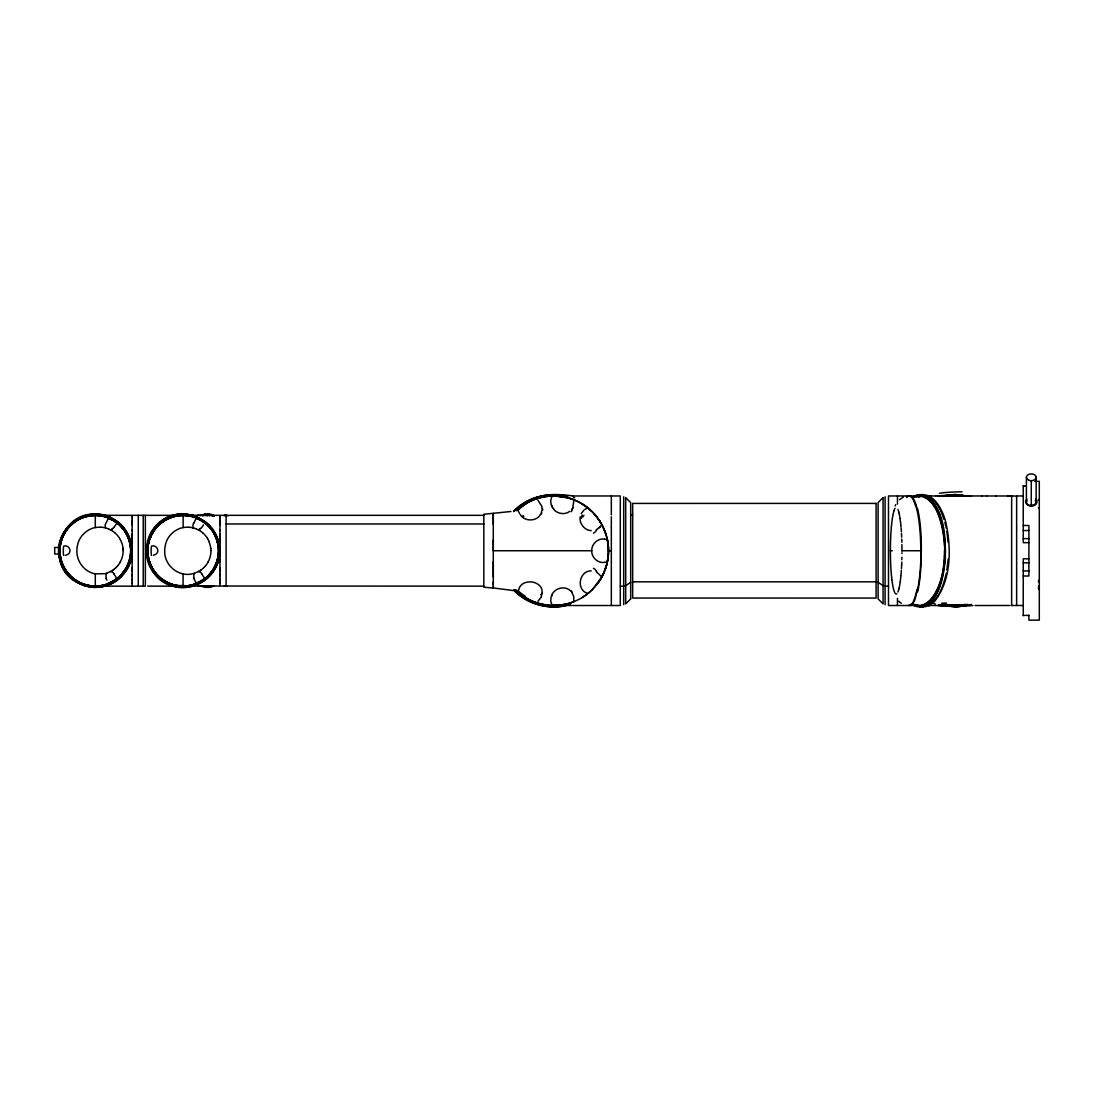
<?xml version="1.0" encoding="UTF-8"?>
<svg xmlns="http://www.w3.org/2000/svg" width="1094" height="1094" viewBox="0 0 1094 1094"><rect width="100%" height="100%" fill="white"/><g stroke="black" fill="none" stroke-linecap="round" stroke-linejoin="round"><path stroke-width="1.5" d="M132.142 583.512L132.142 582.473M132.142 580.64L132.142 578.794M132.142 576.374L132.142 574.118M132.142 571.533L132.142 567.567M132.142 562.179L132.142 561.236M132.142 560.169L132.142 559.28M132.142 552.839L132.142 550.993M132.142 543.349L132.142 542.351M132.142 541.161L132.142 540.395M132.142 538.973L132.142 537.824M132.142 537.222L132.142 534.091M132.142 530.713L132.142 529.947M132.142 524.929L132.142 522.836M132.142 521.373L132.142 520.306M132.142 517.708L132.142 516.737M132.142 515.848L132.142 585.646M219.962 583.512L219.962 582.473M219.962 580.64L219.962 578.794M219.962 576.374L219.962 574.118M219.962 571.533L219.962 567.567M219.962 562.179L219.962 561.236M219.962 560.169L219.962 559.28M219.962 552.839L219.962 550.993M219.962 543.349L219.962 542.351M219.962 541.161L219.962 540.395M219.962 538.973L219.962 537.824M219.962 537.222L219.962 534.091M219.962 530.713L219.962 529.947M219.962 524.929L219.962 522.836M219.962 521.373L219.962 520.306M219.962 517.708L219.962 516.737M219.962 515.848L219.962 585.646M493.285 586.439L493.285 587.943L513.373 590.569M493.285 577.112L493.285 561.564M493.285 539.916L493.285 550.747L591.731 550.747C591.485 544.128 597.789 537.961 604.449 539.123M493.285 524.368L493.285 515.042M890.42 554.658L890.407 553.181A40.697 5.306 90 0 1 890.393 550.747L890.42 546.863M901.894 544.497A42.967 5.607 -90 0 1 901.962 550.747L901.962 551.034M1011.635 496.703L1011.635 496.006L1016.641 496.061M1026.404 502.242L1026.404 477.285M1031.273 505.934L1031.273 480.731M601.563 524.163L602.917 526.761A55.274 55.274 0 0 1 606.049 534.734L607.279 539.465A54.331 54.331 0 0 1 608.496 550.747L608.483 550.446M611.327 527.8L611.327 605.488M611.327 516.778L611.327 527.623M608.496 550.993L608.469 552.128M901.948 552.757L901.948 553.605M158.028 576.907C127.779 551.226 163.539 499.11 198.383 518.091C218.677 525.27 226.171 554.056 213.398 571.314M611.327 503.021L611.327 495.992M111.356 518.474C159.027 543.786 111.629 612.872 70.864 577.509M199.176 518.474C213.713 525.489 221.986 542.98 218.185 558.651M897.449 598.322L897.463 605.488M611.327 503.308L611.327 514.823M890.42 546.617L890.502 542.925M901.894 557.229L901.839 559.786M542.022 508.997L541.817 506.577M890.502 542.515L890.625 538.809M901.757 562.097L901.688 564.012M890.639 538.48L890.803 534.843A42.502 5.552 -90 0 1 891.077 530.631L891.295 527.8M901.675 564.231L901.647 564.955M901.62 565.324L901.538 567.061A42.256 5.511 90 0 1 901.456 568.511L901.456 568.511M608.428 553.441L608.223 556.121L608.36 554.302M944.437 556.408L944.026 562.029A50.926 21.524 90 0 1 943.124 569.632C941.25 583.43 932.662 604.873 919.206 605.515L888.492 605.515L888.492 495.965L919.069 495.965C935.397 498.071 940.211 518.501 943.028 531.957M944.696 557.215L944.819 554.207A50.023 21.005 -90 0 0 944.874 550.747A50.05 21.018 90 0 0 944.669 543.827M948.197 559.075L946.83 570.152M901.347 570.247L901.224 572.025A42.351 5.525 90 0 1 900.923 575.567L900.923 575.567M891.323 527.349L891.446 526.05M60.033 546.303L59.828 548.367A32.656 29.894 -90 0 0 60.074 555.478M891.473 525.694L891.61 524.354M900.854 576.237L900.594 578.822M608.209 556.121L608.114 557.119L608.182 556.367M130.815 554.808L130.965 553.113A32.656 29.894 90 0 0 130.733 546.015M900.526 579.314L900.389 580.463A43.35 5.661 -90 0 1 900.28 581.365L900.212 581.817M608.086 557.147L606.801 564.066M944.026 564.791L944.368 561.605A50.406 21.169 -90 0 0 944.669 557.653M147.854 546.303L147.649 548.367A32.656 29.894 90 0 0 147.895 555.478M218.609 555.137L218.8 553.113A32.656 29.894 90 0 0 218.554 546.015M213.139 571.683C208.448 578.521 201.282 583.458 193.378 585.864C156.1 597.967 128.586 544.566 161.174 521.469C190.602 497.852 234.458 534.583 215.422 567.964C209.269 579.779 196.373 587.437 183.136 587.341A43.459 39.863 88.8 0 1 179.471 587.136C134.234 583.84 137.789 512.936 183.136 514.153A43.459 39.863 88.8 0 1 186.787 514.344L199.026 517.79M900.157 582.268L899.555 585.933M892.28 518.884L891.993 521.031A44.362 5.785 -90 0 0 891.637 524.053M580.217 516.724C578.958 523.069 584.319 530.453 591.211 530.631M892.348 518.488L892.663 516.505M607.758 559.472L607.334 561.796M541.872 510.488L541.229 512.785M946.296 573.201C943.411 585.659 938.337 603.163 923.637 605.515M541.817 594.958C545.291 580.244 521.455 577.167 518.679 589.734M899.473 586.37L899.405 586.753A44.909 5.867 90 0 1 899.295 587.3L899.186 587.793M942.809 572.477L943.397 569.195A51.418 21.593 -90 0 0 943.999 565.051M917.196 590.637L915.61 596.613M607.006 563.437L607.279 562.043A54.317 54.317 0 0 0 608.496 550.747L611.327 550.747M607.238 562.412L607.061 563.178M899.09 588.175L898.748 589.57M130.09 558.938L130.241 558.282A32.888 30.099 90 0 0 130.733 555.478M130.063 559.102L129.735 560.36M217.884 559.102L217.556 560.36M606.938 563.683L606.814 564.203M603.464 573.543L606.746 564.449M606.185 566.473L606.691 564.531M606.678 564.709L606.473 565.461M61.086 541.079L60.553 543.198A32.888 30.099 -90 0 0 60.074 546.015M148.907 541.079L148.387 543.198A32.888 30.099 90 0 0 147.895 546.015M898.653 589.898L897.914 592.045M893.839 511.226L893.552 512.279A44.635 5.826 -90 0 0 892.718 516.19M940.895 580.285L941.797 576.962A53.114 22.304 -90 0 0 942.741 572.764M893.948 510.884L894.304 509.886M605.912 567.212L604.695 570.671M541.503 596.203L541.092 597.187M551.198 596.462L550.679 600.879L551.8 604.558M573.748 601.536L573.735 596.449L571.56 591.991M150.11 537.537L150.042 537.715A33.599 30.755 90 0 0 149.003 540.764M151.013 535.458L150.206 537.797A35.35 35.35 0 0 1 150.657 536.839M150.37 537.4L150.288 537.605A35.418 35.418 0 0 1 154.719 529.646L157.933 525.858A38.222 34.94 -90 0 1 163.635 521.182L165.55 519.787M938.31 587.656L939.5 584.579A55.452 23.289 -90 0 0 940.826 580.517M551.567 595.478C554.343 588.08 564.996 585.14 570.671 591.02M215.463 565.024L214.356 567.266M601.481 577.564L603.491 573.598M193.843 523.082L195.881 518.871M603.382 573.83L602.22 576.182M127.629 565.981L128.586 563.766A33.599 30.755 -90 0 0 129.625 560.73M215.45 565.981L216.407 563.766A33.599 30.755 90 0 0 217.446 560.73M63.192 535.458L62.221 537.715A33.599 30.755 90 0 0 61.182 540.764M518.597 589.885L518.283 590.528M551.8 496.922L550.679 500.601L551.198 505.018M895.124 505.907L895.767 504.607M581.242 513.483L584.1 509.927M572.764 507.643L573.885 500.56M108.06 518.871L106.05 523.041A4.937 4.745 55.7 0 0 105.557 527.828M120.299 561.96L119.793 562.836M208.12 561.96L207.6 562.877M540.559 514.194C537.045 521.715 524.176 521.865 520.142 514.399M601.276 577.905L592.182 589.734A54.768 54.768 0 0 0 593.413 513.004A54.768 54.768 0 0 0 516.641 510.419M540.928 597.502L537.92 601.29M597.953 583.034L600.797 578.74M934.96 594.343L936.478 591.608A58.283 24.478 -90 0 0 938.187 587.929M600.633 578.999L598.801 581.844M895.056 508.327L894.865 508.655A44.977 5.867 -90 0 0 894.386 509.654M572.23 508.56L571.56 509.489M125.578 571.314C138.336 554.056 130.856 525.27 110.562 518.091C97.722 511.828 81.325 514.262 70.864 523.971M116.279 524.012L113.79 527.636M203.566 524.819L201.611 527.636M912.724 603.013L913.408 601.919L912.601 603.191A56.97 12.745 87.9 0 1 912.027 603.997L908.758 605.502M125.318 571.683C118.644 581.379 107.075 587.423 95.301 587.341A43.459 39.863 88.8 0 1 91.65 587.136L83.841 585.495L76.32 582.022M154.268 529.947L152.914 531.971A34.844 31.89 -90 0 0 151.177 535.116M154.363 529.824L153.803 530.891A33.449 30.577 -90 0 0 147.663 550.747A35.582 35.295 -87.9 0 1 183.136 515.438L191.997 516.19A41.722 38.181 90 0 1 194.089 516.792L194.732 516.997M66.57 529.783L65.093 531.971A34.844 31.89 -90 0 0 63.356 535.116M212.031 571.752L213.535 569.509A34.844 31.89 -90 0 0 215.272 566.364M124.169 571.793L125.714 569.509A34.844 31.89 -90 0 0 127.451 566.364M912.56 603.232L911.726 604.216M597.379 583.813L596.64 584.77M205.699 565.571L206.575 564.422A23.685 23.685 0 0 0 207.422 563.164M117.851 565.612L118.754 564.422A23.685 23.685 0 0 0 119.602 563.164M117.66 565.83L116.949 566.651M205.481 565.83L204.769 566.651M600.032 527.062L596.298 529.742M931.144 599.608L932.785 597.611A61.264 25.723 -90 0 0 934.837 594.548M116.566 567.048L115.786 567.827M204.4 567.048L203.648 567.8M513.51 511.5C528.443 494.857 552.019 492.587 572.654 495.965M1038.356 500.218L1039.3 499.274M70.207 524.587C55.384 537.947 55.384 563.547 70.207 576.907M514.084 511.24L515.069 510.283M591.922 589.994L592.114 589.803A54.768 54.768 0 0 1 515.288 589.762M71.52 524.751L73.64 522.727M516.888 510.597L526.857 503.008M513.852 511.513C527.335 497.209 548.846 491.288 567.8 496.444M590.842 591.02L588.025 593.44M525.886 503.732A56.587 55.097 -78 0 0 516.765 510.488L518.05 509.175M516.696 510.378L517.736 509.448M71.78 524.04L69.442 526.31A36.608 33.517 -90 0 0 66.884 529.346M206.862 577.427L209.186 575.171A36.608 33.517 90 0 0 211.744 572.135M159.615 524.04L157.262 526.31A36.608 33.517 -90 0 0 154.705 529.346M119.041 577.427L121.366 575.171A36.608 33.517 90 0 0 123.923 572.135M516.067 509.353L528.47 500.847M517.681 509.489L519.076 508.313M71.958 523.876L74.898 521.578M159.779 523.876L162.719 521.578M118.836 577.605L115.937 579.888M206.67 577.605L203.785 579.875M517.941 509.271C529.154 499.698 544.361 494.748 559.061 496.225A57.859 56.341 -83.2 0 1 563.027 496.772L568.319 497.948M896.834 593.755L896.56 593.919A45.237 5.908 -90 0 1 892.909 586.316L892.567 584.428M205.426 578.124L204.756 578.671A39.74 36.376 -90 0 1 197.235 583.157L196.141 583.964A41.353 37.852 -90 0 1 194.089 584.688L194.089 584.688M899.514 499.616L903.288 497.168M587.259 594.028L583.266 596.845M113.94 569.413L113.229 569.947M569.659 511.336C564.6 515.575 556.354 513.305 553.386 508.983M201.105 569.906L201.761 569.413A23.412 23.412 0 0 0 203.334 568.087M1038.356 580.791L1039.3 580.121M1038.356 582.131L1039.3 581.461M75.103 521.441L75.965 520.853M162.924 521.441L163.785 520.853M115.704 580.052L112.463 582.049M213.932 585.878L211.183 587.122A43.459 17.313 89.5 0 1 209.501 587.328L207.067 586.904M583.881 596.449L581.776 597.775M630.677 582.364L625.7 585.632A2.831 1.86 0 0 1 623.703 586.165L620.298 586.165M109.058 583.676L114.802 580.312A38.222 34.94 -89.9 0 0 120.49 575.622L124.634 570.589A33.449 30.577 -90 0 0 130.774 550.747A35.569 35.282 87.2 0 0 95.301 515.452L90.761 515.616M202.445 580.422L196.359 583.881M76.183 520.935L78.399 519.404M164.004 520.935L166.22 519.404M161.461 522.727L164.264 520.949M911.999 497.291C939.732 486.556 944.97 532.833 945.353 550.747C944.819 568.716 940.156 613.693 912.601 604.572M585.112 509.23L587.751 507.985M77.715 519.787L75.814 521.182A38.222 34.94 -90 0 0 70.112 525.858L65.982 530.891A33.449 30.577 -90 0 0 59.842 550.747A34.174 31.247 89.9 0 0 70.495 575.841L72.505 577.837M77.852 519.923L82.488 517.517A41.353 37.852 90 0 1 84.539 516.792L85.318 516.546M165.673 519.923L174.452 516.19A42.023 38.468 -90 0 1 176.599 515.712L178.513 515.411M200.229 582.076L202.622 580.312A38.222 34.94 -89.9 0 0 208.325 575.622L212.455 570.589A33.449 30.577 -90 0 0 218.595 550.747A34.174 31.247 89.9 0 0 207.942 525.64M213.795 585.782L208.366 586.685M100.498 585.769L95.301 586.152L95.301 573.871L105.065 573.666A22.195 22.195 0 0 0 106.474 573.283L110.863 571.437A23.111 23.111 0 0 0 113.065 570.056M200.298 515.616C204.387 513.701 210.322 512.881 214.164 515.93M209.31 585.864L204.81 587.341L200.298 585.864M913.64 497.223L919.069 495.965M529.701 500.245L538.686 496.908L546.74 495.308M110.152 583.198L110.275 583.143A40.478 37.059 90 0 0 112.176 582.199M916.047 496.799C932.731 487.869 943.616 511.336 946.269 524.299C951.342 549.831 951.288 579.752 934.714 601.249C930.57 606.076 924.143 607.621 918.057 606.801C915.993 606.5 914.037 605.652 912.3 604.503M197.85 583.252L198.096 583.143A40.478 37.059 90 0 0 199.997 582.199M109.66 583.116L108.662 583.54M82.05 517.681L80.532 518.337A40.478 37.059 90 0 0 78.631 519.281M206.698 514.713L207.915 514.33M82.159 517.859L86.631 516.19A42.023 38.468 -90 0 1 88.778 515.712L90.966 515.37A42.502 38.905 90 0 1 97.626 515.165L98.46 515.219M108.497 583.895L108.443 583.923A41.353 37.852 -90 0 1 106.268 584.688L104.272 585.263M108.251 583.704L104.176 585.29A42.023 38.468 -90 0 1 102.015 585.769L101.619 585.851M196.072 583.704L192.038 585.29A42.023 38.468 -90 0 1 189.85 585.769L189.303 585.864M573.543 601.796L569.591 603.163L571.273 602.616M193.624 584.565L191.997 585.29M569.372 603.232L565.393 604.257M212.291 585.864L208.927 586.028M173.139 516.546L172.36 516.792A41.353 37.852 90 0 0 170.308 517.517L168.353 518.337A40.478 37.059 90 0 0 166.452 519.281M570.029 604.503C550.638 610.589 528.183 604.996 513.961 590.445M971.376 604.503L958.166 606.842L944.915 606.008M85.441 516.724L90.761 515.397M173.891 516.559L178.787 515.37A42.502 38.905 90 0 1 185.447 515.165L187.662 515.37A42.256 38.673 -90 0 1 189.85 515.712L190.657 515.876M568.483 604.572L559.061 606.336M970.104 604.572L959.315 606.445M103.916 585.099L100.935 585.96M191.737 585.099L188.975 585.673M916.717 495.938L914.885 496.498A65.968 27.706 90 0 0 913.367 497.196M938.023 495.965L955.39 494.556L968.135 496.088M566.241 604.435L565.051 604.695M921.996 605.556L923.924 604.955A65.298 27.418 -90 0 0 930.857 599.95M510.939 511.5L483.835 514.262L483.835 587.218L493.285 588.039L493.285 513.51L493.285 514.453M941.989 495.979L955.062 494.556L967.438 496.238M942.96 496.238L948.361 495.308M569.454 604.681C550.063 610.37 527.746 604.777 513.852 589.981M970.802 604.681L955.062 606.924L939.336 604.681M188.647 527.212L185.843 527.24A22.919 22.919 0 0 0 184.476 527.376C176.749 528.005 168.832 534.624 166.384 541.653A24.013 24.013 0 0 0 165.714 543.65L164.962 547.123A26.024 26.024 0 0 0 164.715 550.747C163.922 565.201 178.842 577.618 192.886 573.666A22.195 22.195 0 0 0 194.294 573.283L198.684 571.437A23.111 23.111 0 0 0 200.886 570.056M100.826 527.212L98.022 527.24A22.919 22.919 0 0 0 96.655 527.376C89.188 527.896 80.97 534.583 78.563 541.653A24.013 24.013 0 0 0 77.893 543.65L77.141 547.123A26.024 26.024 0 0 0 76.895 550.747C76.553 561.55 84.566 572.053 95.356 573.885M202.445 515.739L204.51 515.329A41.23 16.601 -90 0 1 207.463 515.862M564.162 604.49L554.508 605.502L556.367 605.474L555.451 605.488M101.14 585.673L99.91 586.111A42.502 38.905 90 0 1 93.181 586.316L90.966 586.111A42.256 38.673 90 0 1 88.778 585.769L88.778 585.769M604.367 562.371C597.885 563.424 591.457 557.489 591.731 550.747M921.627 496.088L918.495 496.991A64.505 27.09 -90 0 0 918.003 497.209A64.751 27.2 -90 0 1 923.637 495.979M188.483 586.001L483.835 586.152M188.332 585.769L174.89 585.399L176.216 585.468M908.758 495.992L911.234 496.826L913.504 499.739M208.763 514.713L213.029 515.315M209.31 515.397L212.961 515.712A42.023 16.93 -90 0 1 213.207 515.821M188.811 586.152L187.58 586.138L198.383 583.389L207.846 576.907L214.793 567.772L218.062 558.282A32.888 30.099 90 0 0 218.554 555.478M178.582 515.616L183.136 515.329A35.569 35.282 87.2 0 1 218.663 550.747L218.827 550.747M954.009 605.502L962.994 604.941M65.476 555.232C73.175 554.029 69.893 544.142 63.63 546.125A35.076 35.076 0 0 0 63.561 555.369L63.753 555.355M153.379 555.219C161.078 553.714 157.591 544.183 151.451 546.125A35.076 35.076 0 0 0 151.382 555.369L151.451 555.355M955.732 495.979L950.918 496.115L971.54 495.965M955.062 496.115L942.672 495.979M591.211 570.849C579.328 570.699 575.553 589.721 587.751 593.495M549.475 495.035L565.817 496.238M951.096 495.035L959.315 495.035M558.35 605.379L562.576 605.461M950.877 496.074L945.736 496.006M952.628 496.02L953.202 496.061M557.325 605.433L558.61 605.365M922.803 495.979L924.895 495.979M558.61 496.115L566.911 495.979M953.818 605.502L944.095 605.488L949.729 606.336M556.121 605.474L555.26 605.488M954.857 605.392L961.038 605.474M552.497 495.979L553.414 495.965M955.062 605.365L958.412 605.447M953.38 605.42L952.245 605.447L952.97 605.433M145.721 515.356L170.582 515.329M950.289 605.379L952.204 605.433M189.549 515.342L188.756 515.356L193.515 515.329M554.33 605.515L553.455 605.515L554.59 605.515M1011.171 605.474L1022.781 605.515M101.195 515.342L102.521 515.342M923.322 494.556L917.087 494.871L912.027 497.155A56.232 12.499 -88.2 0 1 917.401 509.913M101.892 515.342L102.877 515.329M189.823 515.342L190.698 515.329M943.288 605.502L944.573 605.502M948.498 605.488L946.625 605.502M919.808 606.924C939.91 602.958 943.219 576.593 945.312 559.759C945.585 538.125 945.503 501.79 919.808 494.556M102.781 515.329L104.327 515.329M944.587 605.939L937.982 605.515M945.886 605.502L946.83 605.502M947.103 605.502L945.38 605.502M191.122 515.329L192.776 515.329M174.589 586.152L176.517 586.152M944.382 605.502L945.148 605.502M941.537 605.502L939.787 605.515M944.888 605.502L945.708 605.502M1009.625 605.488L975.069 605.515M75.951 581.789C44.799 564.777 59.924 512.115 95.301 514.153A43.459 39.863 88.8 0 1 98.966 514.344L105.913 515.329M201.898 586.152L205.85 586.152M941.866 605.515L942.878 605.515M1034.842 481.333L1039.3 481.333L1039.3 620.148L1028.907 620.148L1028.907 615.184M1026.076 485.763L1023.246 485.763L1023.246 542.665L1028.907 542.665M1023.246 486.092L1026.076 486.092M940.115 495.965L943.739 495.979M982.029 495.965L986.706 495.979M573.065 495.965L620.298 495.965L620.298 605.515L573.256 605.515M925.811 495.965L935.657 495.965M935.903 495.965L982.152 495.965M1022.781 495.965L1016.641 495.965L1016.641 605.515M924.854 495.979L931.035 495.965M105.817 515.329L145.352 515.329L145.352 586.152L105.817 586.152M171.594 515.329L178.308 515.329M187.949 515.329L483.835 515.329M172.838 515.329L177.761 515.342M197.303 515.329L204.51 515.329M226.102 523.971L483.835 523.971M1023.246 525.489L1028.907 525.489L1028.907 576.005L1023.246 576.005M1023.246 530.535L1028.907 530.535M1023.246 538.631L1028.907 538.631M59.773 547.438L54.7 547.438L54.7 554.015L59.773 554.043M890.366 550.747L892.253 550.747M901.962 550.747L920.683 550.747M1028.907 558.815L1023.246 558.815L1023.246 615.703M1023.246 562.849L1028.907 562.849M1023.246 570.945L1028.907 570.945M632.674 581.817L876.103 581.817A2.831 1.86 0 0 1 878.113 582.364L883.077 585.632A2.831 1.86 0 0 0 885.087 586.165L888.492 586.165M174.63 586.152L173.002 586.152M201.022 586.152L202.021 586.152M197.768 586.152L201.31 586.152M170.678 586.152L147.663 586.138M171.484 586.152L178.308 586.152M105.325 586.152L106.036 586.152M192.12 586.152L192.9 586.152L191.956 586.152M193.734 586.152L192.708 586.152M204.81 587.341L209.501 587.341M928.273 605.515L929.982 605.515M971.185 605.515L968.956 605.515M572.025 605.515L567.253 605.502M928.532 605.515L935.726 605.515M935.903 605.515L972.99 605.515M1023.246 615.389L1028.907 615.389M995.923 495.979L1009.967 495.992M1007.547 495.992L1008.381 495.992M986.556 495.979L996.224 495.979M120.121 525.64A34.174 31.247 89.9 0 1 130.87 550.733L130.829 550.747A35.582 35.295 -87.9 0 1 95.301 586.042A35.569 35.282 87.2 0 1 59.773 550.747A35.582 35.295 -87.9 0 1 95.301 515.438L99.841 515.37A42.256 38.673 -90 0 1 102.015 515.712L104.176 516.19A41.722 38.181 -90 0 1 106.268 516.792L108.06 517.421M105.393 586.152L104.381 586.152M192.421 586.152L190.698 586.152M183.026 586.152L183.136 573.871M95.301 586.152L87.123 585.413M189.385 586.152L191.382 586.152M966.111 605.502L966.973 605.515M966.686 605.515L969.12 605.515M1009.653 495.992L1011.608 496.006M944.888 495.979L945.708 495.979M1010.077 495.992L1010.979 496.006M944.382 495.979L945.148 495.979M943.876 495.979L944.573 495.979M103.383 586.152L101.469 586.138M964.429 605.502L965.127 605.502M965.551 605.502L961.626 605.488M965.264 605.502L966.412 605.502M919.069 605.515L914.092 604.462M947.103 495.992L945.38 495.979M553.769 495.965L554.726 495.979M963.705 605.502L962.583 605.488M963.855 605.502L964.552 605.502M189.713 586.138C179.772 588.449 166.698 585.181 158.685 577.509M101.4 586.138L100.662 586.124M554.453 495.979L555.93 496.02M564.6 604.394A64.751 58.761 90 0 1 553.058 605.502L552.552 605.502M187.936 586.124L187.662 586.111A42.502 38.905 90 0 1 181.002 586.316L178.855 586.124M908.909 605.515L909.059 605.515A57.408 12.745 88.3 0 0 911.699 603.833M556.025 496.02L556.764 496.061M556.942 496.061L558.487 496.102L556.655 496.047M189.002 527.226L190.069 527.322A23.179 23.179 0 0 1 191.477 527.527L192.9 527.828M101.181 527.226L102.234 527.322A23.179 23.179 0 0 1 103.656 527.527L105.079 527.828A23.466 23.466 0 0 1 106.583 528.279L108.497 528.922M557.625 496.115L559.171 496.252M553.058 605.515C539.246 605.16 525.352 599.785 515.712 589.775M944.628 604.49L951.206 605.379L949.496 605.57M558.528 496.184L558.897 496.211A57.75 56.245 -79.5 0 1 562.972 496.758L564.162 496.991A64.505 58.543 -90 0 1 565.215 497.209A64.751 58.775 90 0 0 553.058 495.979M98.46 515.465L102.973 515.903M559.28 495.91L563.547 496.498A65.968 59.869 90 0 1 566.254 497.045M559.253 496.252L563.095 496.799M559.581 496.279L561.195 496.485M548.108 606.336L538.686 604.572M178.924 586.124L178.992 586.138A42.023 38.468 -90 0 1 176.736 585.769M962.036 495.308L966.098 495.951M919.876 606.432L923.322 606.924M561.687 496.553L562.972 496.758M204.81 514.153L209.31 515.616M921.408 495.814L919.493 495.637A66.789 28.047 90 0 0 917.004 495.883M917.333 605.666L919.206 605.844A66.789 28.047 -90 0 0 921.709 605.611M202.445 585.741L204.51 586.152A41.23 16.601 -90 0 0 206.725 585.878M88.395 585.468L86.918 585.14M190.684 516.136L191.6 516.094M102.85 516.136L107.554 517.23M942.96 605.242L940.307 604.572M174.821 585.386L174.589 585.331A41.722 38.181 90 0 1 172.36 584.688L170.596 584.073M942.002 605.392L938.802 604.531M191.518 516.341L196.482 517.941A40.04 36.594 89.8 0 1 202.978 521.428L206.479 523.725M174.739 585.14L169.775 583.54A40.04 36.594 89.8 0 1 163.28 580.052L162.746 579.697A35.418 35.418 0 0 1 162.062 579.177L160.832 578.247M86.494 585.044L81.954 583.54A40.04 36.594 89.8 0 1 75.459 580.052L73.202 578.63M104.696 515.37C129.53 521.318 140.962 555.643 122.884 574.801C105.12 596.968 65.722 587.574 59.842 559.745C51.199 530.946 85.168 503.65 111.342 517.845M568.989 498.139L571.369 498.891M194.308 528.211L196.332 528.922M537.359 604.189L529.701 601.235M570.63 498.645L572.34 499.233M194.869 517.052L195.881 517.421M571.615 498.973L573.543 499.684M107.444 517.476L108.662 517.941A40.04 36.594 89.8 0 1 115.157 521.428L120.19 525.544M212.851 515.807L212.045 515.383A42.502 17.121 90 0 0 209.077 515.165M82.802 584.087L84.539 584.688A41.722 38.181 90 0 0 86.631 585.29M196.141 517.517L196.387 517.612A40.902 37.442 90 0 1 198.096 518.337L199.764 519.158M108.32 517.517L108.566 517.612A40.902 37.442 90 0 1 110.275 518.337L111.944 519.158M170.308 583.964L170.062 583.868A40.902 37.442 90 0 1 168.353 583.143L166.739 582.35M82.488 583.964L82.241 583.868A40.902 37.442 -90 0 1 80.532 583.143L78.864 582.323M167.081 582.309L171.225 583.991M596.298 571.738L601.727 576.825M196.824 529.14L198.684 530.057A22.632 22.632 0 0 1 199.272 530.385L200.653 531.26M109.003 529.14L110.439 529.824M926.987 496.539C936.341 500.314 941.086 510.351 943.931 519.418M913.64 604.435L914.611 604.873A66.46 27.911 -90 0 0 917.004 605.611M212.838 514.973L214.301 515.862M528.47 600.633L521.414 596.408L514.084 590.24M110.262 529.742L110.863 530.057A22.632 22.632 0 0 1 111.451 530.385L112.832 531.26M527.773 599.28L527.212 598.979M199.997 519.281L203.306 521.291M112.176 519.281L115.485 521.291M166.452 582.199L163.143 580.189M78.631 582.199L75.377 580.23M526.898 598.5L524.874 597.31M581.776 503.705L583.102 504.525M583.02 504.471L584.237 505.278M583.307 504.662L587.259 507.452M115.704 521.441L118.658 523.725M200.886 531.424L201.364 531.766A24.191 24.191 0 0 1 201.775 532.081L203.115 533.188M113.065 531.424L113.53 531.766A24.191 24.191 0 0 1 113.954 532.081L115.28 533.188M1038.356 586.138L1039.3 586.794M1038.356 587.464L1039.3 588.134M162.746 579.697L160.927 578.562M162.568 579.574L162.035 579.191A35.35 35.35 0 0 0 167.997 582.746A35.418 35.418 0 0 1 167.628 582.569M74.734 579.574L72.628 578.165M203.881 522.043L208.01 525.544M898.707 601.221L901.292 603.314M588.025 508.04L591.389 510.98M73.011 578.247L72.177 577.782M117.81 523.534L116.962 522.85A39.726 36.362 -90 0 0 114.309 520.963M160.326 577.837L158.247 575.936A34.174 31.247 89.9 0 1 147.567 550.747A35.569 35.282 87.2 0 0 183.136 586.028A35.582 35.295 -87.9 0 0 218.65 550.747M537.865 500.136L541.721 506.098M1038.356 507.78L1039.3 508.724M1038.356 588.572L1039.3 589.516M930.584 501.257L928.806 499.548A65.572 27.541 90 0 0 921.709 495.883M593.768 513.387L595.724 515.589M595.628 515.52L600.77 522.782M595.847 515.794L596.927 517.134M596.572 516.683L596.339 516.382A54.673 54.673 0 0 0 551.636 496.006M596.818 516.983L598.24 518.843M211.566 529.113L209.501 526.652A37.524 34.338 90 0 0 206.67 523.889M154.883 572.367L156.948 574.829A37.524 34.338 -90 0 0 159.792 577.605M67.062 572.367L69.127 574.829A37.524 34.338 -90 0 0 71.958 577.605M123.786 529.168L121.68 526.652A37.524 34.338 90 0 0 118.836 523.889M598.363 519.076L598.76 519.636A54.454 54.454 0 0 1 602.302 525.53L606.062 534.775M201.611 573.844L204.469 578.001M113.79 573.844L116.648 578.001M207.204 537.988L206.52 536.976A24.259 24.259 0 0 0 205.522 535.704L204.523 534.569A23.671 23.671 0 0 0 203.334 533.393M119.383 537.988L118.699 536.976A24.259 24.259 0 0 0 117.701 535.704L116.634 534.501A23.671 23.671 0 0 0 115.513 533.393M599.471 520.635L600.702 522.59M207.422 538.33L207.997 539.301M119.602 538.33L120.176 539.301M934.645 506.618L933.032 504.211A62.522 26.256 90 0 0 930.857 501.544M213.166 532.163L213.74 533.12A32.478 29.729 -90 0 1 218.403 547.574M552.443 507.671L551.567 506.002M519.445 513.277L518.255 510.925M208.188 539.643L209.186 541.762M120.367 539.643L121.366 541.762M601.727 524.368L602.22 525.298M195.744 582.35L193.843 578.398M215.08 534.734L213.754 532.327A35.569 32.547 90 0 0 211.744 529.346M127.26 534.734L125.933 532.327A35.569 32.547 90 0 0 123.923 529.346M151.369 566.747L152.695 569.154A35.569 32.547 90 0 0 154.705 572.135M63.548 566.747L64.874 569.154A35.569 32.547 90 0 0 66.884 572.135M106.856 580.162L106.022 578.398M938.064 513.25L936.683 510.296A59.596 25.025 90 0 0 934.837 506.932M897.9 509.394L897.996 509.613A43.651 5.702 -90 0 1 898.215 510.173L898.639 511.5M150.37 564.107L150.288 563.902A35.664 35.664 0 0 0 151.451 566.473M915.61 504.867L917.237 511.076A54.331 10.981 -90 0 1 920.779 550.733M944.833 522.33L946.296 528.279M217.337 540.395L216.544 538.07A34.078 31.193 -90 0 0 215.272 535.116M129.516 540.395L128.723 538.07A34.078 31.193 -90 0 0 127.451 535.116M940.758 520.717L939.664 517.366A56.656 23.794 90 0 0 938.187 513.551M149.249 560.921L149.905 563.41A34.078 31.193 90 0 0 151.177 566.364M61.291 561.085L62.084 563.41A34.078 31.193 -90 0 0 63.356 566.364M898.707 511.76L899.008 512.908M606.924 537.879L607.115 538.74M899.09 513.264L899.377 514.604M607.197 539.082L607.457 540.354M942.7 528.457L941.92 524.997A54.071 22.701 90 0 0 940.826 520.963M946.83 531.328L948.197 542.419M148.182 556.272L148.319 557.954A33.135 30.331 90 0 0 149.003 560.716M604.695 539.11A60.047 3.186 0 0 1 607.43 540.039L607.799 542.227M148.087 556.723L148.1 556.805A9.586 2.694 78.9 0 1 148.032 556.272L147.95 555.848M607.717 541.557L607.949 543.239M130.583 545.017L130.309 543.527A33.135 30.331 -90 0 0 129.625 540.764M607.854 542.556L608.291 546.029M900.02 518.296L899.801 516.956A43.445 5.675 -90 0 0 899.446 514.918M218.485 545.509L218.144 543.527A33.135 30.331 -90 0 0 217.446 540.764M60.115 555.848L60.485 557.954A33.135 30.331 90 0 0 61.182 560.716M900.089 518.775L900.307 520.388M608.018 543.54L608.114 544.361M943.958 536.156L943.479 532.764A52.074 21.866 90 0 0 942.741 528.717M900.376 520.922L900.608 522.877M891.938 580.066L892.048 580.887A44.061 5.744 90 0 0 892.513 584.059M891.897 579.738L891.665 577.673M900.649 523.247L900.827 524.833M891.651 577.468L891.446 575.43M944.026 539.451L944.437 545.072M608.237 545.619L608.387 547.369M210.868 548.463L210.992 550.432M123.048 548.463L123.157 550.432M900.895 525.653L901.018 527.021M891.405 574.952L891.227 572.846A42.871 5.593 90 0 1 891.118 571.519L890.981 569.454A42.434 5.538 90 0 1 890.872 567.677L890.735 565.242A42.557 5.552 90 0 1 890.557 560.648L890.53 559.704M608.291 546.275L608.373 547.246M901.114 528.156L901.155 528.621A41.873 5.47 -90 0 1 901.292 530.358L901.388 531.793M944.655 543.568L944.409 540.34A50.762 21.319 90 0 0 943.999 536.429M608.401 547.697L608.455 548.86M901.675 537.181L901.62 536.101A43.186 5.634 -90 0 0 901.483 533.475M608.455 548.723L608.483 550.241M890.516 559.253L890.461 556.983M890.461 556.764L890.434 555M493.285 582.008L493.285 585.03M1036.141 477.285L1036.141 502.242M1011.635 495.979L1011.635 605.515M897.463 495.992L897.463 504.088M885.087 496.785L885.087 604.695M623.703 496.785L623.703 604.695M226.102 515.329L226.102 586.152M183.136 515.452A35.569 35.076 90 0 0 147.813 550.747A35.569 35.09 -90 0 0 183.136 586.042A35.569 35.076 90 0 0 218.444 550.747A35.569 35.09 -90 0 0 183.136 515.452L183.136 527.609M143.232 515.329L143.232 586.152M138.268 515.397L138.268 586.138M95.301 515.452A35.569 35.076 90 0 0 59.992 550.747A35.569 35.09 -90 0 0 95.301 586.042A35.569 35.076 90 0 0 130.624 550.747A35.569 35.09 -90 0 0 95.301 515.452L95.301 527.609M915.733 597.338A56.423 12.485 88.3 0 1 913.627 602.151M916.963 589.57A56.013 11.856 89.3 0 1 913.531 600.838M921.23 550.747A54.331 11.405 89.4 0 1 917.62 591.909M920.97 550.747A54.29 11.145 -90 0 1 917.36 590.541M917.565 508.792A54.303 11.514 -89.3 0 1 921.326 550.733M909.059 496.061A57.38 12.827 -87.2 0 1 911.917 496.922M906.516 497.442A57.75 12.896 -87.6 0 1 907.829 496.444M944.45 550.747A49.695 20.964 -90 0 1 944.313 556.381M944.532 545.044A49.681 21.169 90 0 1 944.683 550.747M942.973 531.999A50.939 21.374 90 0 1 943.972 539.492M913.435 500.355A56.396 12.157 -89 0 1 915.487 505.688M906.502 496.731A57.859 13.046 -88.4 0 1 907.829 496.061M901.743 539.096A42.297 5.525 -90 0 1 901.853 542.214M965.646 604.38A54.673 54.673 0 0 1 944.163 604.326M950.905 496.225A54.673 54.673 0 0 1 959.219 496.225M939.445 493.271A46.81 7.726 3 0 1 962.077 491.849M946.625 603.15A47.534 3.268 0.8 0 1 941.688 603.163M950.495 494.844A48.122 5.566 -1.7 0 1 955.787 494.953M114.651 580.299A39.74 36.376 -90 0 1 114.296 580.545M108.634 583.499A39.74 36.376 -90 0 1 107.841 583.813M125.988 568.265A36.485 33.394 -90 0 1 120.668 575.294M126.234 533.722A32.478 29.729 -90 0 1 129.899 543.226M130.733 549.885A32.478 29.729 -90 0 1 130.733 551.964M120.696 526.214A37.278 34.119 -90 0 1 122.46 528.183M107.855 517.681A39.726 36.362 -90 0 1 110.207 518.679M121.489 542.009A23.466 23.466 0 0 1 120.285 561.96M115.595 567.964A23.466 23.466 0 0 1 114.022 569.304M108.292 518.433A33.517 33.504 0 0 1 116.935 523.055M113.585 527.554A4.896 3.706 -26.7 0 1 112.272 528.84M112.6 572.285A4.896 4.157 19.1 0 1 113.967 573.776M116.935 578.425A33.517 33.517 0 0 1 108.292 583.047M106.309 578.193A4.923 3.87 -74.2 0 1 106.665 573.406M110.48 571.437A4.54 4.472 9.1 0 1 112.217 572.107M112.039 529.058A4.595 4.048 -16.6 0 1 110.973 529.537M632.674 515.028A2.831 2.133 0 0 1 630.677 514.399M148.21 556.381A35.418 35.418 0 0 0 154.733 571.847A35.35 35.35 0 0 1 150.261 563.793M162.062 522.303A35.418 35.418 0 0 1 169.994 517.859M161.939 522.385A35.323 35.323 0 0 1 170.172 517.79M188.291 515.712A35.323 35.323 0 0 1 189.153 515.848M187.922 585.823A35.35 35.35 0 0 1 187.484 585.878M148.387 557.297A35.35 35.35 0 0 1 148.182 556.135M176.777 516.026A35.35 35.35 0 0 1 177.884 515.848M943.739 604.695A65.968 59.869 90 0 1 942.536 604.435M950.44 605.666A66.789 60.608 90 0 1 949.811 605.611M967.616 604.367A65.572 59.5 90 0 1 966.344 604.64M961.243 605.474A65.572 59.5 90 0 1 959.958 605.597M947.363 496.156A66.46 60.32 -90 0 1 947.978 496.074M950.262 496.184A54.673 54.673 0 0 1 957.141 496.006M934.016 603.738A46.81 2.434 9.5 0 1 935.329 603.997M950.563 496.156A64.751 58.761 90 0 1 955.732 495.979M955.732 605.502A64.751 58.775 -90 0 1 944.204 604.408M949.127 605.078A48.122 1.45 6.6 0 1 950.454 605.31M192.941 528.115A23.412 23.412 0 0 1 194.349 528.498M209.214 542.2A23.412 23.412 0 0 1 210.759 548.545M193.378 527.828A4.937 4.745 55.7 0 1 193.72 523M196.113 518.433A33.517 33.504 0 0 1 204.756 523.055M201.405 527.554A4.896 3.706 -26.7 0 1 200.093 528.84M200.421 572.285A4.896 4.157 19.1 0 1 201.788 573.776M204.756 578.425A33.517 33.517 0 0 1 196.113 583.047M194.13 578.193A4.923 3.87 -74.2 0 1 194.486 573.406M198.301 571.437A4.54 4.472 9.1 0 1 200.038 572.107M210.978 550.747A23.466 23.466 0 0 1 208.12 561.96M199.86 529.058A4.595 4.048 -16.6 0 1 198.793 529.537M218.499 553.126A32.478 29.729 -90 0 1 218.157 556.313M203.922 522.18A39.726 36.362 -90 0 1 204.263 522.44M187.498 515.602A41.23 37.729 -90 0 1 189.987 516.012M1035.266 500.669A4.855 2.885 0 0 1 1035.58 503.664A4.855 2.885 0 0 1 1031.273 505.209M1026.91 500.614A4.855 3.87 0 0 0 1031.273 506.18A5.757 4.403 0 0 0 1036.483 503.555A5.757 4.403 0 0 0 1035.553 498.85M1031.273 505.469A5.757 3.72 0 0 1 1026.076 503.295A5.757 3.72 0 0 1 1026.965 499.329M528.101 599.088A56.423 55.001 82.5 0 1 527.513 598.787M557.708 495.773A66.789 60.608 90 0 1 558.979 495.883M533.763 499.425A65.572 59.5 90 0 1 537.428 498.139M525.161 503.705A62.522 56.738 90 0 1 525.694 503.377M516.436 510.283A59.596 54.085 90 0 1 518.994 508.081M516.888 591.608A58.283 52.895 -90 0 1 515.329 590.131M522.494 596.052A61.264 55.603 -90 0 1 521.975 595.683M541.803 604.503A65.298 59.254 -90 0 1 541.174 604.367M534.98 602.507A65.298 59.254 -90 0 1 531.383 601.057M559.595 605.543A66.46 60.32 -90 0 1 558.979 605.611M574.774 497.756A46.81 2.434 9.5 0 1 573.461 497.483M606.062 566.733A55.138 55.138 0 0 1 601.495 577.441M559.649 496.402A48.122 1.45 6.6 0 1 558.323 496.17M207.901 514.262A43.459 17.313 89.5 0 1 209.501 514.153M227.101 585.946A12.28 12.28 0 0 1 224.872 586.152M224.092 515.643A35.569 5.785 -90 0 1 224.872 515.465A35.569 5.908 90 0 1 225.637 515.657M224.106 515.616A35.569 4.485 89.6 0 1 224.872 515.548A35.582 4.499 -89.7 0 1 225.651 515.602M224.872 515.329A12.28 12.28 0 0 1 228.249 515.807M208.585 586.234A42.502 17.121 -90 0 0 211.033 586.316L212.004 586.111A42.256 17.012 90 0 0 212.851 585.823M557.598 496.471A53.387 51.678 8.3 0 1 565.297 497.579M607.43 561.4A60.156 3.186 0 0 1 604.695 562.371M525.462 596.353A53.141 50.433 37.5 0 1 518.365 591.102M541.831 593.345A63.055 3.214 -57.5 0 1 540.668 594.89M523.807 516.614A26.967 4.253 40.5 0 1 522.877 515.506M541.776 512.73A26.68 13.415 -13 0 1 541.27 514.166M542.61 508.86A37.907 16.027 -28.3 0 1 542.665 510.16M582.897 516.833A57.558 12.225 -71.9 0 1 583.923 515.438M581.557 518.378A28.116 11.036 68.3 0 1 582.131 514.864M596.613 530.002A29.196 14.085 44.1 0 1 593.427 533.175M601.044 525.571A59.213 3.063 -40.3 0 1 599.334 527.623M593.427 568.319A29.196 14.085 -44.1 0 1 596.613 571.478M552.292 506.331A33.148 9.983 34.4 0 1 551.841 505.332M553.892 509.079A18.256 6.509 27.2 0 1 552.908 507.78M572.367 509.667A28.936 13.757 8.8 0 1 571.054 511.76M573.215 507.63A39.398 15.617 -6.3 0 1 572.777 508.56M565.434 604.394A53.387 52.184 -8.6 0 1 557.667 605.515M551.759 596.189A32.998 9.996 -34.1 0 1 552.21 595.191M571.259 590.897A31.152 13.948 -3.9 0 1 572.025 591.909M630.677 598.897L625.7 603.874L625.7 497.62L630.677 502.57L630.677 598.883M883.077 497.606L878.113 502.584L878.113 598.897L883.077 603.874L883.077 497.62M907.856 496.211L908.608 496.006L907.897 496.197M876.103 503.404L632.674 503.418L632.674 598.062L876.103 598.076L876.103 503.418M177.939 515.698A35.418 35.418 0 0 0 177.078 515.848A35.323 35.323 0 0 1 177.939 515.712M1028.688 480.198A4.868 3.432 0 0 0 1036.127 477.408A4.868 3.432 0 0 0 1029.003 474.249A4.868 3.432 0 0 0 1028.688 480.198M224.872 585.933A35.569 4.485 89.6 0 0 225.473 585.974A35.569 5.785 -90 0 1 224.872 586.028A35.582 4.499 -89.7 0 1 224.325 586.015A35.569 5.908 90 0 0 224.872 586.028"/></g></svg>
